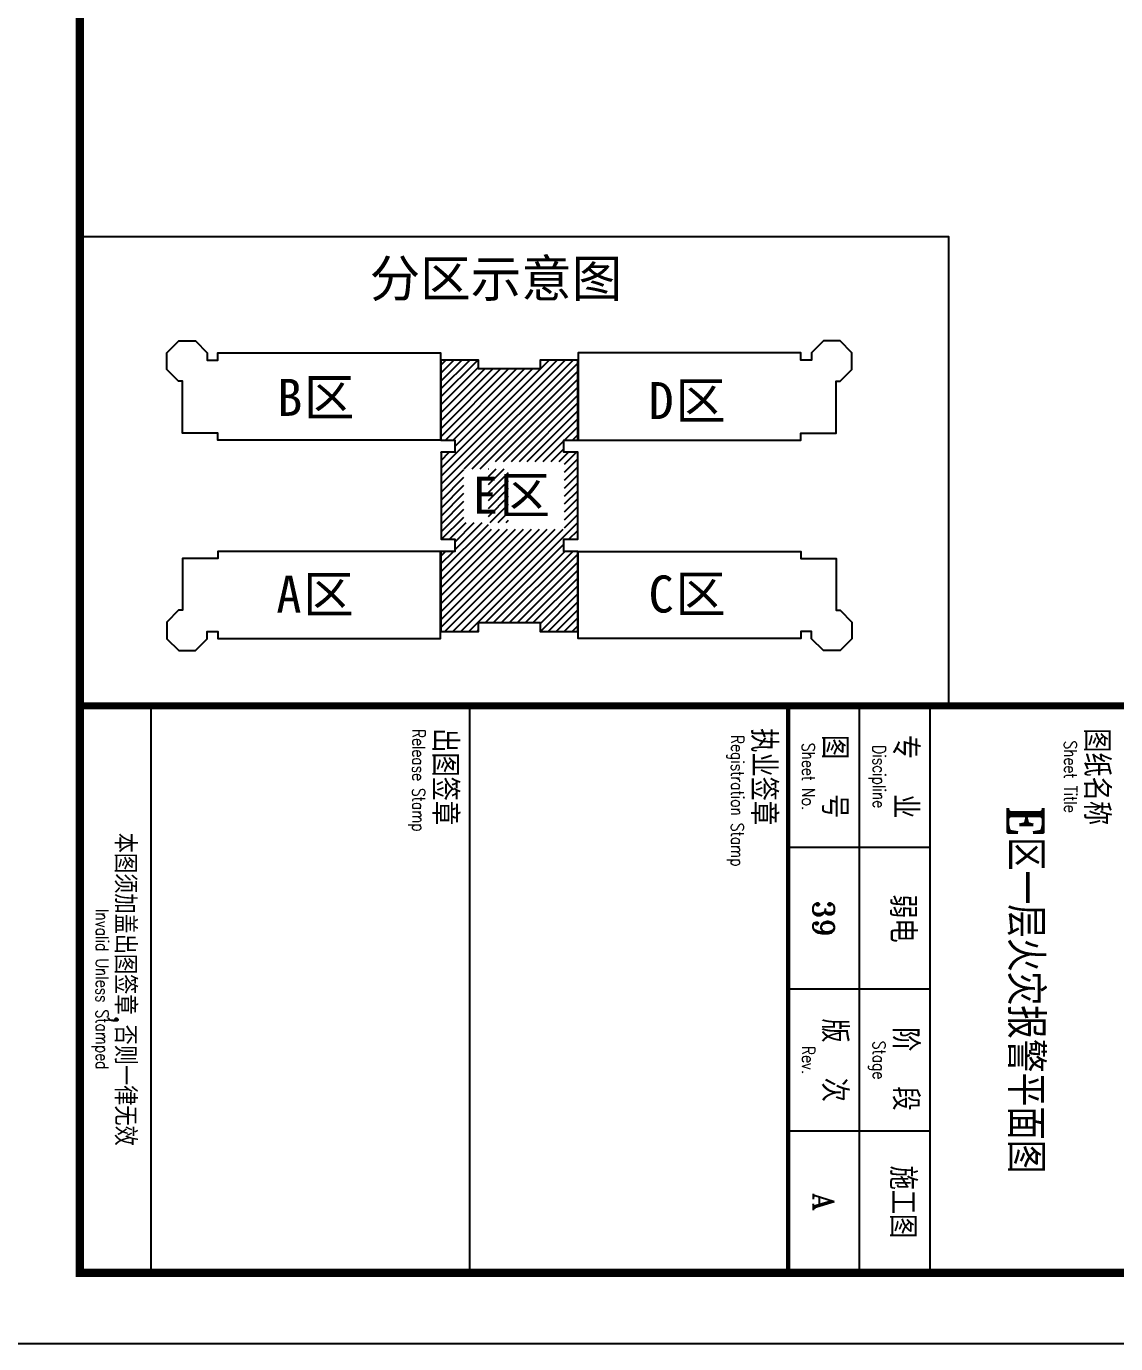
# Model space of a CAD drawing. Extents: x 190999 to 918899, y -200814 to 215286.
# Drawn here: x 666844 to 682220, y 36986 to 55574 of the extents above; entities that cross this region are included whole.
import ezdxf
from ezdxf.enums import TextEntityAlignment as Align

# ---------------------------------------------------------------- set-up
doc = ezdxf.new("R2010")
doc.units = 0
doc.header["$LTSCALE"] = 1000
doc.header["$MEASUREMENT"] = 0
for name, color, linetype in [('PUB_HATCH', 250, 'Continuous'), ('图框', 189, 'Continuous'), ('房间名称', 7, 'Continuous')]:
    doc.layers.add(name, color=color, linetype=linetype)
doc.styles.add('HT', font='simhei.ttf')
doc.styles.add('TKZ1_tjhts.shx', font='tjromant.shx', dxfattribs={"bigfont": 'tjhts.shx'})
doc.styles.add('TKZ2_tjkts.shx', font='tjromant.shx', dxfattribs={"bigfont": 'tjkts.shx'})

# ---------------------------------------------------------------- blocks, each defined once
blk = doc.blocks.new('TJAD_TK_A0')
at = {"layer": '图框'}
for p, q in [((2162, -441.7), (2162, 399.3)), ((2072, -311.7), (2152, -311.7)), ((2092, -311.7), (2092, -331.7)), ((2112, -311.7), (2112, -331.7)), ((2132, -311.7), (2132, -331.7)), ((2072, -321.7), (2152, -321.7)), ((2072, -376.7), (2152, -376.7)), ((2072, -421.7), (2152, -421.7))]:
    blk.add_line(p, q, dxfattribs=at)
at = {"layer": '图框', "const_width": 1.2}
blk.add_lwpolyline([(2152, -431.7), (2152, 389.3), (998, 389.3), (998, -431.7)], close=True, dxfattribs=at)
at = {"layer": '图框'}
for points, const_width in [([(2072, 389.3), (2072, -431.7)], 1), ([(2072, -331.7), (2152, -331.7)], 0.6)]:
    blk.add_lwpolyline(points, dxfattribs=dict(at, const_width=const_width))
at = {"layer": '图框', "style": 'TKZ2_tjkts.shx'}
for s, height, p in [('图纸名称', 3.6, (2082, -288.16)), ('专  业', 3.6, (2082, -315.16)), (' 阶  段', 3.6, (2122, -315.16)), ('图  号', 3.6, (2082, -325.16)), ('版  次', 3.6, (2122, -325.16)), ('执业签章', 3.6, (2082, -335.16)), ('出图签章', 3.6, (2082, -380.16)), ('本图须加盖出图签章,否则一律无效', 3, (2112, -425.28))]:
    blk.add_text(s, height=height, dxfattribs=at).set_placement(p, align=Align.MIDDLE_CENTER)
at = {"layer": '图框', "style": 'TKZ2_tjkts.shx', "width": 0.8}
for s, p in [('Sheet Title', (2082, -291.86)), ('Discipline', (2082, -318.86)), ('Stage', (2122, -318.86)), ('Sheet No.', (2082, -328.86)), ('Rev.', (2122, -328.86)), ('Registration Stamp', (2085.41, -338.86)), ('Release Stamp', (2082.52, -383.86)), ('Invalid Unless Stamped', (2112, -428.53))]:
    blk.add_text(s, height=1.8, dxfattribs=at).set_placement(p, align=Align.MIDDLE_CENTER)
at = {"layer": '图框', "color": 3, "style": 'TKZ1_tjhts.shx'}
for s, height, p in [('弱电', 3.6, (2102, -315.54)), ('施工图', 3.6, (2142, -315.54)), ('A', 3, (2142, -326.7))]:
    blk.add_text(s, height=height, dxfattribs=at).set_placement(p, align=Align.MIDDLE_CENTER)

msp = doc.modelspace()

# ---------------------------------------------------------------- hatches: boundary and pattern name
at = {"layer": 'PUB_HATCH'}
h = msp.add_hatch(dxfattribs=at)
h.set_pattern_fill('ANSI31', color=256, scale=50, style=0)
h.set_pattern_definition([(45, (49665.26, 1283198.1), (-56.1266008, 56.1266008), [])])
edge = h.paths.add_edge_path(flags=16)
edge.add_line((673019.7, 48572.2), (673650.3, 48572.2))
edge.add_line((673650.3, 48572.2), (673650.3, 49329.8))
edge.add_line((673650.3, 49329.8), (673019.7, 49329.8))
edge.add_line((673019.7, 49329.8), (673019.7, 48572.2))
edge.add_line((673365.3, 48480.7), (674438.9, 48480.7))
edge.add_line((674438.9, 48480.7), (674438.9, 49433.2))
edge.add_line((674438.9, 49433.2), (673365.3, 49433.2))
edge.add_line((673365.3, 49433.2), (673365.3, 48480.7))
h.paths.add_polyline_path([(673662.1, 47160.8), (674097, 47160.8), (674097, 47035.8), (674629.5, 47035.8), (674629.5, 48165.8), (674432, 48165.8), (674432, 48335.8), (674627, 48335.8), (674627, 49565.8), (674432, 49565.8), (674432, 49735.8), (674629.5, 49735.8), (674629.5, 50865.8), (674097, 50865.8), (674097, 50740.8), (673227.1, 50740.8), (673227.1, 50865.8), (672694.5, 50865.8), (672694.5, 49735.8), (672892.1, 49735.8), (672892.1, 49565.8), (672697.1, 49565.8), (672697.1, 48335.8), (672892.1, 48335.8), (672892.1, 48165.8), (672694.5, 48165.8), (672694.5, 47035.8), (673227.1, 47035.8), (673227.1, 47160.8)])

# ---------------------------------------------------------------- linework, layer by layer
msp.add_lwpolyline([(667598.5, 45986.5), (679864, 45986.5), (679864, 52604), (667598.5, 52604)], close=True)
for points in [[(672689.6, 50865.8), (672689.6, 49735.8), (669547, 49735.8), (669547, 49835.8), (669047, 49835.8), (669047, 50565.8), (668993.9, 50565.8), (668827, 50732.7), (668827, 50968.8), (668994, 51135.8), (669230.1, 51135.8), (669397.1, 50968.8), (669397.1, 50865.8), (669547, 50865.8), (669547, 50965.8), (672689.6, 50965.8), (672689.6, 50865.8)], [(674634.5, 50865.8), (674634.5, 49735.8), (677777, 49735.8), (677777, 49835.8), (678277.1, 49835.8), (678277.1, 50565.8), (678330.2, 50565.8), (678497.1, 50732.7), (678497.1, 50968.8), (678330.1, 51135.8), (678094, 51135.8), (677927, 50968.8), (677927, 50865.8), (677777, 50865.8), (677777, 50965.8), (674634.5, 50965.8), (674634.5, 50865.8)], [(673662.1, 47160.8), (674097, 47160.8), (674097, 47035.8), (674629.5, 47035.8), (674629.5, 47035.8), (674629.5, 48165.8), (674432, 48165.8), (674432, 48335.8), (674627, 48335.8), (674627, 49565.8), (674432, 49565.8), (674432, 49735.8), (674629.5, 49735.8), (674629.5, 50865.8), (674097, 50865.8), (674097, 50740.8), (673227.1, 50740.8), (673227.1, 50865.8), (672694.5, 50865.8), (672694.5, 49735.8), (672892.1, 49735.8), (672892.1, 49565.8), (672697.1, 49565.8), (672697.1, 48335.8), (672892.1, 48335.8), (672892.1, 48165.8), (672694.5, 48165.8), (672694.5, 47035.8), (672694.5, 47035.8), (673227.1, 47035.8), (673227.1, 47160.8), (673662.1, 47160.8)], [(672689.6, 47035.8), (672689.6, 48165.8), (669547, 48165.8), (669547, 48065.8), (669047, 48065.8), (669047, 47335.8), (668993.9, 47335.8), (668827, 47168.9), (668827, 46932.8), (668994, 46765.8), (669230.1, 46765.8), (669397.1, 46932.8), (669397.1, 47035.8), (669547, 47035.8), (669547, 46935.8), (672689.6, 46935.8), (672689.6, 47035.8)], [(674634.5, 47035.8), (674634.5, 48165.8), (677777, 48165.8), (677777, 48065.8), (678277.1, 48065.8), (678277.1, 47335.8), (678330.2, 47335.8), (678497.1, 47168.9), (678497.1, 46932.8), (678330.1, 46765.8), (678094, 46765.8), (677927, 46932.8), (677927, 47035.8), (677777, 47035.8), (677777, 46935.8), (674634.5, 46935.8), (674634.5, 47035.8)]]:
    msp.add_lwpolyline(points)

# ---------------------------------------------------------------- block references
at = {"layer": '图框', "xscale": 100, "yscale": 100, "zscale": 100, "rotation": 270}
msp.add_blockref('TJAD_TK_A0', (710768.8, 253186.5), dxfattribs=at)

# ---------------------------------------------------------------- texts
at = {"layer": '图框', "color": 3, "style": 'TKZ1_tjhts.shx'}
for s, height, p in [('E区一层火灾报警平面图', 500, (680948.5, 41986.5)), ('39', 300, (678098.5, 42986.5))]:
    msp.add_text(s, height=height, rotation=270, dxfattribs=at).set_placement(p, align=Align.MIDDLE_CENTER)
at = {"layer": '房间名称', "style": 'HT'}
for s, height, p in [('分区示意图', 522.78, (671689.8, 51756.3)), ('B', 522.8, (670384, 50077.5)), ('区', 522.8, (670762.1, 50077.5)), ('区', 522.8, (676004.1, 50032.3)), ('D', 522.8, (675626, 50032.3)), ('区', 522.8, (673524.1, 48698.5)), ('E', 522.8, (673146, 48698.5)), ('A', 522.8, (670372.2, 47301.2)), ('区', 522.8, (670750.3, 47301.2)), ('C', 522.8, (675626, 47303.1)), ('区', 522.8, (676004.1, 47303.1))]:
    msp.add_text(s, height=height, dxfattribs=at).set_placement(p)

doc.saveas('drawing.dxf')
